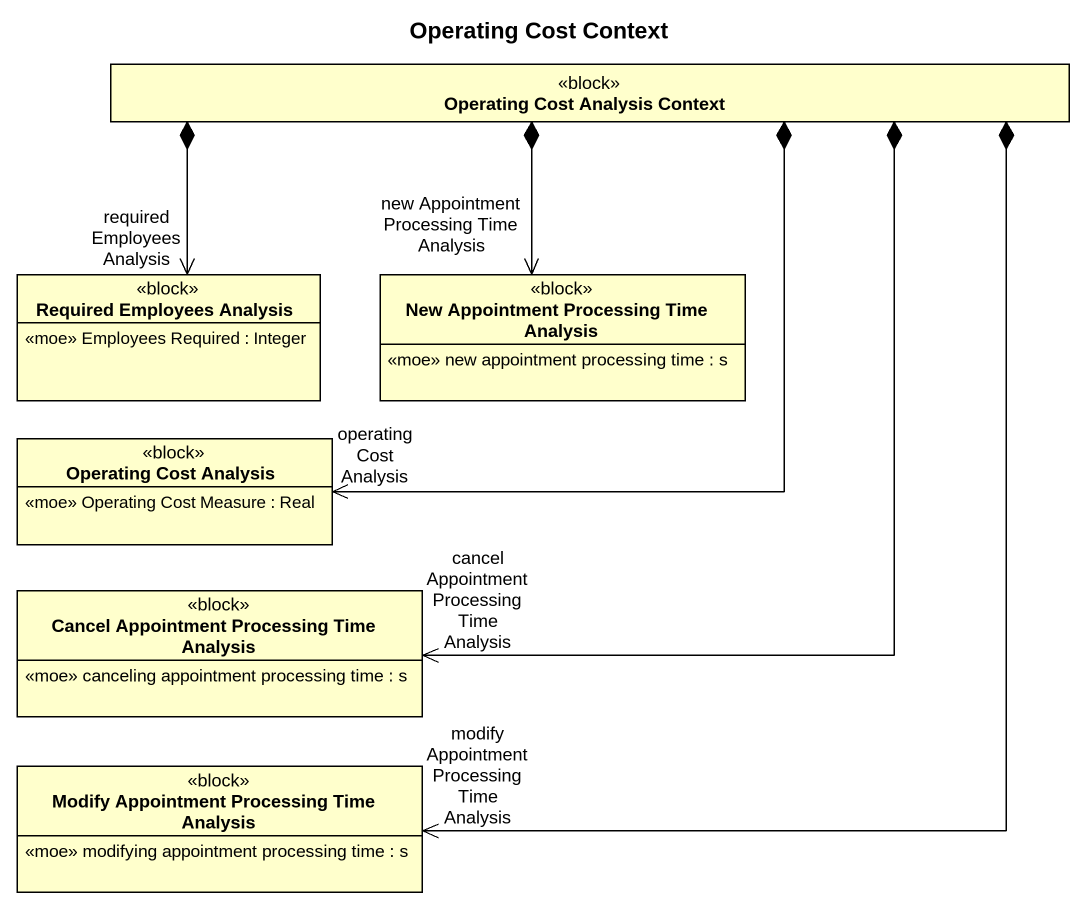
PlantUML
@startuml
title Operating Cost Context
hide circle
hide empty members
class "Operating Cost Analysis Context" as Operating_Cost_Analysis <<block>>
class "Required Employees Analysis" as Required_Employees_Analysis <<block>> {
  <<moe>> Employees Required : Integer
}
class "New Appointment Processing Time Analysis" as New_Appointment_Processing <<block>> {
  <<moe>> new appointment processing time : s
}
class "Operating Cost Analysis" as Operating_Cost_Analysis_2 <<block>> {
  <<moe>> Operating Cost Measure : Real
}
class "Cancel Appointment Processing Time Analysis" as Cancel_Appointment <<block>> {
  <<moe>> canceling appointment processing time : s
}
class "Modify Appointment Processing Time Analysis" as Modify_Appointment <<block>> {
  <<moe>> modifying appointment processing time : s
}
Operating_Cost_Analysis *-left-> "required Employees Analysis" Required_Employees_Analysis
Operating_Cost_Analysis *--> "new Appointment Processing Time Analysis" New_Appointment_Processing
Operating_Cost_Analysis *--> "operating Cost Analysis" Operating_Cost_Analysis_2
Operating_Cost_Analysis *--> "cancel Appointment Processing Time Analysis" Cancel_Appointment
Operating_Cost_Analysis *--> "modify Appointment Processing Time Analysis" Modify_Appointment
@enduml
